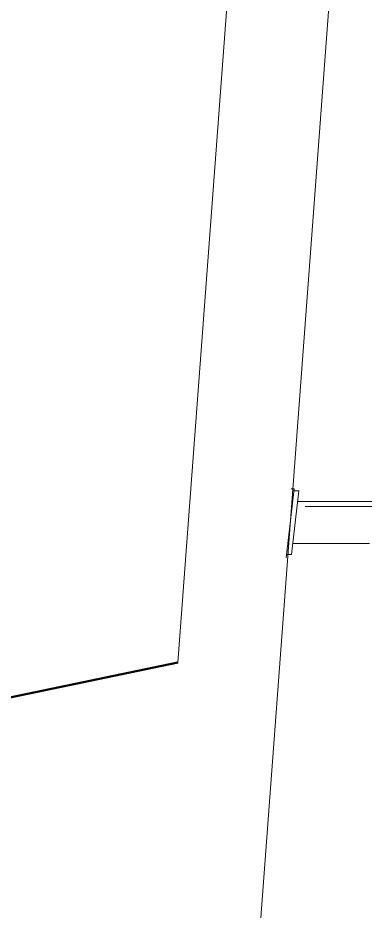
# Model space of a CAD drawing. Header units: metres. Extents: x -1215.1 to -1160.7, y 0 to 26.6.
# Drawn here: x -1203.416 to -1203.007, y 19.946 to 20.999 of the extents above; entities that cross this region are included whole.
import ezdxf

# ---------------------------------------------------------------- set-up
doc = ezdxf.new("R2010")
doc.units = ezdxf.units.M
doc.linetypes.add('JacobsDash', pattern=[0.0045, 0.003, -0.0015])
for name, color, linetype, lineweight in [('A-DETL', 7, 'Continuous', 13), ('S-BEAM', 7, 'Continuous', 50), ('S-BEAM-HDLN', 7, 'JacobsDash', 18)]:
    doc.layers.add(name, color=color, linetype=linetype, lineweight=lineweight)

# ---------------------------------------------------------------- blocks, each defined once
blk = doc.blocks.new('06_SFR_GCT_Girder_SuperT_BR08Edge_CS - Super T - 1815-6267463-DRG-2873122 - SECTION 1')
at = {"layer": 'S-BEAM', "lineweight": 18}
for p, q in [((-1203.1225, 21.6517), (-1203.2279, 20.2389)), ((-1203.1348, 19.874), (-1203.0125, 21.5139)), ((-1203.2279, 20.2389), (-1203.4924, 20.184))]:
    blk.add_line(p, q, dxfattribs=at)
at = {"layer": 'S-BEAM'}
for p, q in [((-1203.4924, 20.184), (-1203.2279, 20.239)), ((-1203.2279, 20.239), (-1203.2279, 20.2389))]:
    blk.add_line(p, q, dxfattribs=at)

msp = doc.modelspace()

# ---------------------------------------------------------------- linework, layer by layer
at = {"layer": 'A-DETL'}
for p, q in [((-1203.091, 20.4438), (-1203.1003, 20.3625)), ((-1203.091, 20.4438), (-1203.0943, 20.4438)), ((-1203.0853, 20.4412), (-1203.0939, 20.3662)), ((-1203.0853, 20.4412), (-1203.091, 20.4412)), ((-1202.8542, 20.4287), (-1203.0867, 20.4287)), ((-1203.0023, 20.3792), (-1203.0924, 20.3792)), ((-1203.0939, 20.3662), (-1203.0999, 20.3662))]:
    msp.add_line(p, q, dxfattribs=at)
at = {"layer": 'A-DETL', "linetype": 'JacobsDash'}
msp.add_line((-1202.9778, 20.4227), (-1203.0874, 20.4227), dxfattribs=at)

# ---------------------------------------------------------------- block references
at = {"layer": 'S-BEAM-HDLN'}
msp.add_blockref('06_SFR_GCT_Girder_SuperT_BR08Edge_CS - Super T - 1815-6267463-DRG-2873122 - SECTION 1', (0, 0), dxfattribs=at)

doc.saveas('drawing.dxf')
